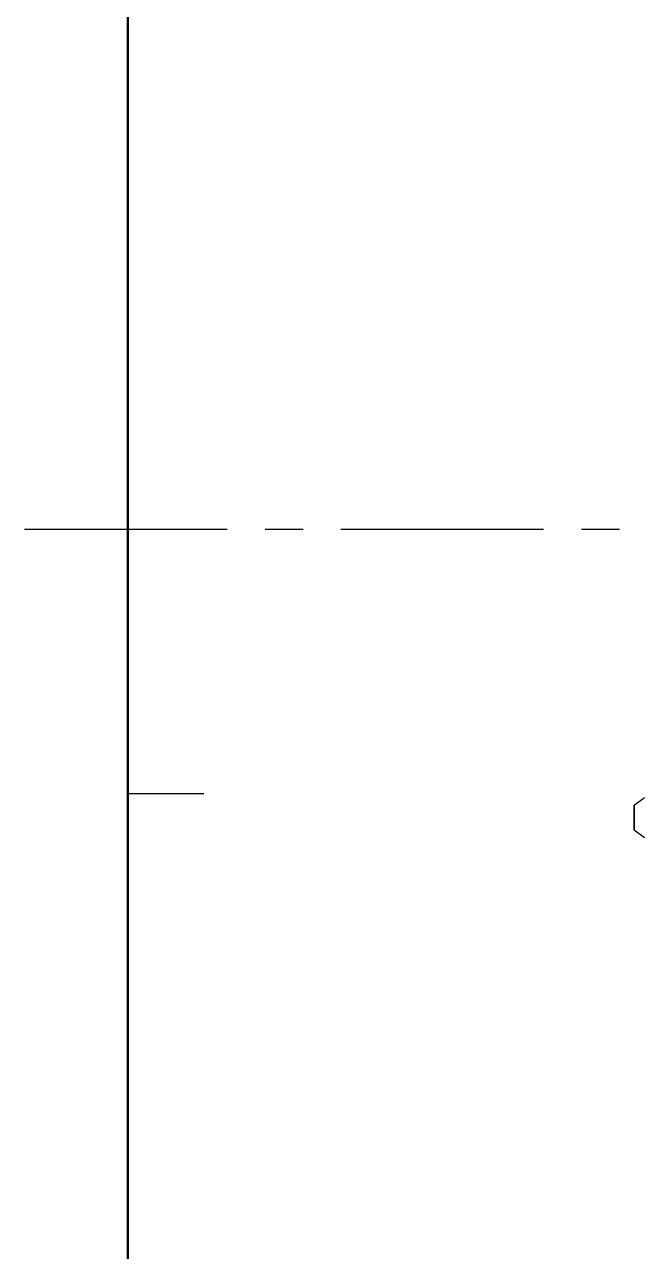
# Model space of a CAD drawing. Header units: metres. Extents: x 6 to 410, y 10 to 287.
# Drawn here: x 5.92 to 30.4, y 199.66 to 248.12 of the extents above; entities that cross this region are included whole.
import ezdxf

# ---------------------------------------------------------------- set-up
doc = ezdxf.new("R2010")
doc.units = ezdxf.units.M
doc.linetypes.add('CENTER2', pattern=[12.5, 8, -1.5, 1.5, -1.5])
doc.linetypes.add('DASHED', pattern=[4.5, 3, -1.5])
for name, color, linetype in [('BORDER', 7, 'Continuous'), ('HIDDEN', 9, 'DASHED'), ('VISIBLE', 3, 'Continuous')]:
    doc.layers.add(name, color=color, linetype=linetype)

msp = doc.modelspace()

# ---------------------------------------------------------------- linework, layer by layer
at = {"layer": 'BORDER'}
msp.add_line((10, 217.75), (13, 217.75), dxfattribs=at)
at = {"layer": 'BORDER', "lineweight": 50}
msp.add_lwpolyline([(10, 10), (410, 10), (410, 287), (10, 287)], close=True, dxfattribs=at)
at = {"layer": 'CENTER2', "color": 3, "linetype": 'CENTER2'}
msp.add_line((5.9167680663639715, 228.184559702027), (75.33840671491035, 228.184559702027), dxfattribs=at)
at = {"layer": 'HIDDEN'}
msp.add_lwpolyline([(30, 216.31202635991147), (30, 216.324207196682), (30, 216.3601389089752), (30, 216.4180197306989), (30, 216.4949472757626), (30, 216.58706407583537), (30, 216.6897510099153), (30, 216.79785892634433), (30, 216.90596684277338), (30, 217.00865377685332), (30, 217.1007705769261), (30, 217.1776981219898), (30, 217.23557894371348), (30, 217.27151065600668), (30, 217.2836914927772)], dxfattribs=at)
at = {"layer": 'VISIBLE'}
for p, q in [((30, 217.2836914927789), (30.404945941078438, 217.58537621888146)), ((30, 216.3120263599098), (30.404945941078438, 216.01034163380723))]:
    msp.add_line(p, q, dxfattribs=at)
msp.add_lwpolyline([(30, 217.2836914927772), (30, 217.27151065600668), (30, 217.23557894371348), (30, 217.1776981219898), (30, 217.1007705769261), (30, 217.00865377685332), (30, 216.90596684277338), (30, 216.79785892634433), (30, 216.6897510099153), (30, 216.58706407583537), (30, 216.4949472757626), (30, 216.4180197306989), (30, 216.3601389089752), (30, 216.324207196682), (30, 216.31202635991147)], dxfattribs=at)

doc.saveas('drawing.dxf')
